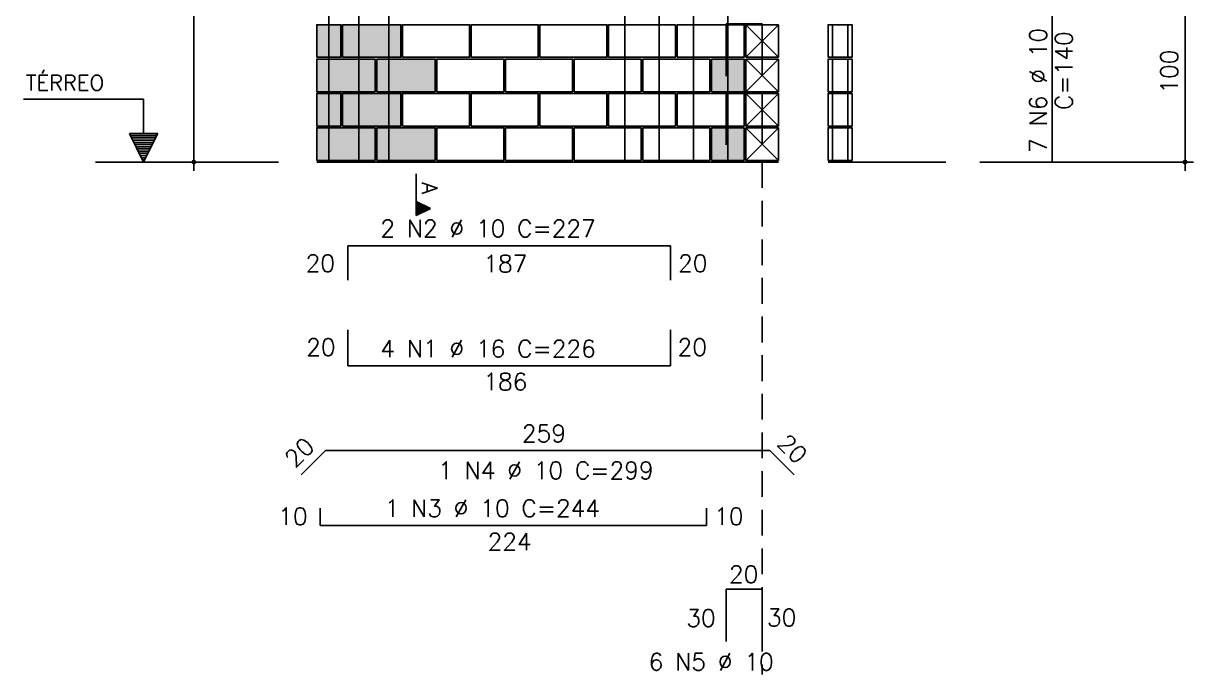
# Model space of a CAD drawing. Extents: x -2 to 121, y -2 to 61.
# Drawn here: x 20.95 to 34.58, y 42.08 to 49.67 of the extents above; entities that cross this region are included whole.
import ezdxf

# ---------------------------------------------------------------- set-up
doc = ezdxf.new("R2010")
doc.units = 0
doc.header["$MEASUREMENT"] = 0
doc.linetypes.add('ESTILO_TQS_0001', pattern=[0.45, 0.3, -0.15])
for name, color, linetype in [('PENA_01', 1, 'CONTINUOUS'), ('PENA_02', 2, 'CONTINUOUS'), ('PENA_03', 3, 'CONTINUOUS'), ('PENA_05', 5, 'CONTINUOUS'), ('PENA_21', 100, 'CONTINUOUS'), ('PENA_23', 50, 'CONTINUOUS'), ('PENA_28', 135, 'CONTINUOUS')]:
    doc.layers.add(name, color=color, linetype=linetype)
doc.styles.get("Standard").update_dxf_attribs({"font": 'ROMANS.SHX'})

msp = doc.modelspace()

# ---------------------------------------------------------------- linework, layer by layer
at = {"layer": 'PENA_01', "linetype": 'Continuous'}
msp.add_line((21.788565, 48.051887), (23.919429, 48.051887), dxfattribs=at)
at = {"layer": 'PENA_01', "linetype": 'ESTILO_TQS_0001'}
msp.add_line((29.556921, 48.051887), (29.556921, 42.082778), dxfattribs=at)
at = {"layer": 'PENA_02', "linetype": 'Continuous'}
for p, q in [((29.746921, 49.651887), (29.366921, 49.651887)), ((29.366921, 49.651887), (29.366921, 49.271887)), ((29.746921, 49.271887), (29.746921, 49.651887)), ((29.366921, 49.271887), (29.746921, 49.271887)), ((29.746921, 49.251887), (29.366921, 49.251887)), ((29.366921, 49.251887), (29.366921, 48.871887)), ((29.746921, 48.871887), (29.746921, 49.251887)), ((29.366921, 48.871887), (29.746921, 48.871887)), ((29.746921, 48.851887), (29.366921, 48.851887)), ((29.366921, 48.851887), (29.366921, 48.471887)), ((29.746921, 48.471887), (29.746921, 48.851887)), ((29.366921, 48.471887), (29.746921, 48.471887)), ((29.746921, 48.451887), (29.366921, 48.451887)), ((29.366921, 48.451887), (29.366921, 48.071887)), ((29.746921, 48.071887), (29.746921, 48.451887)), ((24.366921, 48.051887), (29.746921, 48.051887)), ((29.366921, 48.071887), (29.746921, 48.071887))]:
    msp.add_line(p, q, dxfattribs=at)
for points in [[(24.366921, 49.271887), (24.646921, 49.271887), (24.646921, 49.651887), (24.366921, 49.651887), (24.366921, 49.271887)], [(24.666921, 49.271887), (25.346921, 49.271887), (25.346921, 49.651887), (24.666921, 49.651887), (24.666921, 49.271887)], [(25.366921, 49.271887), (26.146921, 49.271887), (26.146921, 49.651887), (25.366921, 49.651887), (25.366921, 49.271887)], [(26.166921, 49.271887), (26.946921, 49.271887), (26.946921, 49.651887), (26.166921, 49.651887), (26.166921, 49.271887)], [(26.966921, 49.271887), (27.746921, 49.271887), (27.746921, 49.651887), (26.966921, 49.651887), (26.966921, 49.271887)], [(27.766921, 49.271887), (28.546921, 49.271887), (28.546921, 49.651887), (27.766921, 49.651887), (27.766921, 49.271887)], [(28.566921, 49.271887), (29.346921, 49.271887), (29.346921, 49.651887), (28.566921, 49.651887), (28.566921, 49.271887)], [(24.366921, 48.871887), (25.046921, 48.871887), (25.046921, 49.251887), (24.366921, 49.251887), (24.366921, 48.871887)], [(25.066921, 48.871887), (25.746921, 48.871887), (25.746921, 49.251887), (25.066921, 49.251887), (25.066921, 48.871887)], [(25.766921, 48.871887), (26.546921, 48.871887), (26.546921, 49.251887), (25.766921, 49.251887), (25.766921, 48.871887)], [(26.566921, 48.871887), (27.346921, 48.871887), (27.346921, 49.251887), (26.566921, 49.251887), (26.566921, 48.871887)], [(27.366921, 48.871887), (28.146921, 48.871887), (28.146921, 49.251887), (27.366921, 49.251887), (27.366921, 48.871887)], [(28.166921, 48.871887), (28.946921, 48.871887), (28.946921, 49.251887), (28.166921, 49.251887), (28.166921, 48.871887)], [(28.966921, 48.871887), (29.346921, 48.871887), (29.346921, 49.251887), (28.966921, 49.251887), (28.966921, 48.871887)], [(24.366921, 48.471887), (24.646921, 48.471887), (24.646921, 48.851887), (24.366921, 48.851887), (24.366921, 48.471887)], [(24.666921, 48.471887), (25.346921, 48.471887), (25.346921, 48.851887), (24.666921, 48.851887), (24.666921, 48.471887)], [(25.366921, 48.471887), (26.146921, 48.471887), (26.146921, 48.851887), (25.366921, 48.851887), (25.366921, 48.471887)], [(26.166921, 48.471887), (26.946921, 48.471887), (26.946921, 48.851887), (26.166921, 48.851887), (26.166921, 48.471887)], [(26.966921, 48.471887), (27.746921, 48.471887), (27.746921, 48.851887), (26.966921, 48.851887), (26.966921, 48.471887)], [(27.766921, 48.471887), (28.546921, 48.471887), (28.546921, 48.851887), (27.766921, 48.851887), (27.766921, 48.471887)], [(28.566921, 48.471887), (29.346921, 48.471887), (29.346921, 48.851887), (28.566921, 48.851887), (28.566921, 48.471887)], [(24.366921, 48.071887), (25.046921, 48.071887), (25.046921, 48.451887), (24.366921, 48.451887), (24.366921, 48.071887)], [(25.066921, 48.071887), (25.746921, 48.071887), (25.746921, 48.451887), (25.066921, 48.451887), (25.066921, 48.071887)], [(25.766921, 48.071887), (26.546921, 48.071887), (26.546921, 48.451887), (25.766921, 48.451887), (25.766921, 48.071887)], [(26.566921, 48.071887), (27.346921, 48.071887), (27.346921, 48.451887), (26.566921, 48.451887), (26.566921, 48.071887)], [(27.366921, 48.071887), (28.146921, 48.071887), (28.146921, 48.451887), (27.366921, 48.451887), (27.366921, 48.071887)], [(28.166921, 48.071887), (28.946921, 48.071887), (28.946921, 48.451887), (28.166921, 48.451887), (28.166921, 48.071887)], [(28.966921, 48.071887), (29.346921, 48.071887), (29.346921, 48.451887), (28.966921, 48.451887), (28.966921, 48.071887)]]:
    msp.add_lwpolyline(points, dxfattribs=at)
for centre, radius in [((22.934711, 48.051887), 0.02), ((22.934711, 48.051887), 0.01), ((34.484972, 48.051887), 0.02), ((34.484972, 48.051887), 0.01)]:
    msp.add_circle(centre, radius, dxfattribs=at)
at = {"layer": 'PENA_03', "linetype": 'Continuous'}
for p, q in [((22.934711, 47.951354), (22.934711, 53.991887)), ((34.484972, 47.951354), (34.484972, 53.891887)), ((29.366921, 49.271887), (29.746921, 49.651887)), ((29.746921, 49.271887), (29.366921, 49.651887)), ((30.374976, 49.271887), (30.374976, 49.651887)), ((30.554976, 49.271887), (30.554976, 49.651887)), ((29.366921, 48.871887), (29.746921, 49.251887)), ((29.746921, 48.871887), (29.366921, 49.251887)), ((30.374976, 48.871887), (30.374976, 49.251887)), ((30.554976, 48.871887), (30.554976, 49.251887)), ((29.366921, 48.471887), (29.746921, 48.851887)), ((29.746921, 48.471887), (29.366921, 48.851887)), ((30.374976, 48.471887), (30.374976, 48.851887)), ((30.554976, 48.471887), (30.554976, 48.851887)), ((22.347564, 48.783752), (20.947564, 48.783752)), ((22.347564, 48.383752), (22.347564, 48.783752)), ((22.348964, 48.383752), (22.348964, 48.785152)), ((29.366921, 48.071887), (29.746921, 48.451887)), ((29.746921, 48.071887), (29.366921, 48.451887)), ((30.374976, 48.071887), (30.374976, 48.451887)), ((30.554976, 48.071887), (30.554976, 48.451887)), ((22.348264, 48.051887), (22.182331, 48.383752)), ((22.182331, 48.383752), (22.347564, 48.383752)), ((22.348264, 48.055009), (22.184587, 48.382361)), ((22.51194, 48.382361), (22.184587, 48.382361)), ((22.501432, 48.358224), (22.195094, 48.358224)), ((22.488668, 48.332696), (22.207859, 48.332696)), ((22.475904, 48.307168), (22.220623, 48.307168)), ((22.46314, 48.28164), (22.233387, 48.28164)), ((22.514196, 48.383752), (22.348264, 48.051887)), ((22.51194, 48.382362), (22.348264, 48.055008)), ((22.348964, 48.383752), (22.514196, 48.383752)), ((22.450376, 48.256112), (22.246151, 48.256112)), ((22.437612, 48.230584), (22.258915, 48.230584)), ((22.424848, 48.205056), (22.271679, 48.205056)), ((22.412084, 48.179528), (22.284443, 48.179528)), ((22.39932, 48.154), (22.297207, 48.154)), ((22.386556, 48.128472), (22.309971, 48.128472)), ((22.373792, 48.102943), (22.322735, 48.102943)), ((22.361028, 48.077415), (22.3355, 48.077415)), ((30.324976, 48.051887), (31.695656, 48.051887)), ((32.095656, 48.051887), (34.584972, 48.051887)), ((25.524978, 47.914822), (25.524978, 47.42844)), ((25.525674, 47.594025), (25.525674, 47.914822)), ((25.524978, 47.42844), (25.690911, 47.511406)), ((25.690911, 47.511406), (25.525673, 47.594025)), ((25.525673, 47.429568), (25.68935, 47.511406)), ((25.525674, 47.429568), (25.525674, 47.593245)), ((25.68935, 47.511406), (25.525674, 47.593245)), ((25.537742, 47.434822), (25.537742, 47.587991)), ((25.550506, 47.441204), (25.550506, 47.581609)), ((25.56327, 47.447586), (25.56327, 47.575227)), ((25.576034, 47.453968), (25.576034, 47.568845)), ((25.588798, 47.46035), (25.588798, 47.562463)), ((25.601562, 47.466732), (25.601562, 47.556081)), ((25.614326, 47.473114), (25.614326, 47.549699)), ((25.62709, 47.479496), (25.62709, 47.543317)), ((25.639854, 47.485878), (25.639854, 47.536935)), ((25.652618, 47.49226), (25.652618, 47.530553)), ((25.665383, 47.498642), (25.665383, 47.524171)), ((25.678147, 47.505024), (25.678147, 47.517788))]:
    msp.add_line(p, q, dxfattribs=at)
for points in [[(30.324976, 49.271887), (30.604976, 49.271887), (30.604976, 49.651887), (30.324976, 49.651887), (30.324976, 49.271887)], [(30.324976, 48.871887), (30.604976, 48.871887), (30.604976, 49.251887), (30.324976, 49.251887), (30.324976, 48.871887)], [(30.324976, 48.471887), (30.604976, 48.471887), (30.604976, 48.851887), (30.324976, 48.851887), (30.324976, 48.471887)], [(30.324976, 48.071887), (30.604976, 48.071887), (30.604976, 48.451887), (30.324976, 48.451887), (30.324976, 48.071887)]]:
    msp.add_lwpolyline(points, dxfattribs=at)
at = {"layer": 'PENA_05', "linetype": 'Continuous'}
for p, q in [((32.935297, 48.051887), (32.935297, 50.851887)), ((29.136921, 49.051887), (29.136921, 49.661887)), ((29.136921, 49.661887), (29.556921, 49.661887)), ((29.556921, 49.661887), (29.556921, 49.051887)), ((29.136921, 48.251887), (29.136921, 48.861887)), ((29.136921, 48.861887), (29.556921, 48.861887)), ((29.556921, 48.861887), (29.556921, 48.251887)), ((24.726921, 46.677979), (24.726921, 47.077979)), ((24.726921, 47.077979), (28.486921, 47.077979)), ((28.486921, 47.077979), (28.486921, 46.677979)), ((24.726921, 46.097979), (24.726921, 45.677979)), ((28.486921, 45.677979), (28.486921, 46.097979)), ((24.726921, 45.677979), (28.486921, 45.677979)), ((24.466921, 44.6913), (24.184078, 44.408457)), ((29.646921, 44.6913), (24.466921, 44.6913)), ((29.929763, 44.408457), (29.646921, 44.6913)), ((24.406921, 44.019976), (24.406921, 43.819976)), ((28.906921, 43.819976), (28.906921, 44.019976)), ((24.406921, 43.819976), (28.906921, 43.819976)), ((29.136921, 42.468446), (29.136921, 43.078446)), ((29.136921, 43.078446), (29.556921, 43.078446)), ((29.556921, 43.078446), (29.556921, 42.468446))]:
    msp.add_line(p, q, dxfattribs=at)
for points in [[(24.506921, 54.691887), (24.506921, 48.051887)], [(24.856921, 54.691887), (24.856921, 48.051887)], [(25.206921, 54.691887), (25.206921, 48.051887)], [(27.956921, 54.691887), (27.956921, 48.051887)], [(28.356921, 54.691887), (28.356921, 48.051887)], [(28.756921, 54.691887), (28.756921, 48.051887)], [(29.156921, 54.691887), (29.156921, 48.051887)]]:
    msp.add_lwpolyline(points, dxfattribs=at)
at = {"layer": 'PENA_21', "linetype": 'Continuous'}
for points in [[(24.666921, 49.271887), (25.346921, 49.271887), (25.346921, 49.651887), (24.666921, 49.651887), (24.666921, 49.271887)], [(24.366921, 48.871887), (25.046921, 48.871887), (25.046921, 49.251887), (24.366921, 49.251887), (24.366921, 48.871887)], [(25.066921, 48.871887), (25.746921, 48.871887), (25.746921, 49.251887), (25.066921, 49.251887), (25.066921, 48.871887)], [(24.666921, 48.471887), (25.346921, 48.471887), (25.346921, 48.851887), (24.666921, 48.851887), (24.666921, 48.471887)], [(24.366921, 48.071887), (25.046921, 48.071887), (25.046921, 48.451887), (24.366921, 48.451887), (24.366921, 48.071887)], [(25.066921, 48.071887), (25.746921, 48.071887), (25.746921, 48.451887), (25.066921, 48.451887), (25.066921, 48.071887)]]:
    msp.add_lwpolyline(points, dxfattribs=at)
for points in [[(24.666921, 49.271887), (25.346921, 49.271887), (25.346921, 49.651887)], [(24.666921, 49.271887), (25.346921, 49.651887), (24.666921, 49.651887)], [(24.666921, 49.271887), (24.666921, 49.651887), (24.666921, 49.271887)], [(24.366921, 48.871887), (25.046921, 48.871887), (25.046921, 49.251887)], [(24.366921, 48.871887), (25.046921, 49.251887), (24.366921, 49.251887)], [(24.366921, 48.871887), (24.366921, 49.251887), (24.366921, 48.871887)], [(25.066921, 48.871887), (25.746921, 48.871887), (25.746921, 49.251887)], [(25.066921, 48.871887), (25.746921, 49.251887), (25.066921, 49.251887)], [(25.066921, 48.871887), (25.066921, 49.251887), (25.066921, 48.871887)], [(24.666921, 48.471887), (25.346921, 48.471887), (25.346921, 48.851887)], [(24.666921, 48.471887), (25.346921, 48.851887), (24.666921, 48.851887)], [(24.666921, 48.471887), (24.666921, 48.851887), (24.666921, 48.471887)], [(24.366921, 48.071887), (25.046921, 48.071887), (25.046921, 48.451887)], [(24.366921, 48.071887), (25.046921, 48.451887), (24.366921, 48.451887)], [(24.366921, 48.071887), (24.366921, 48.451887), (24.366921, 48.071887)], [(25.066921, 48.071887), (25.746921, 48.071887), (25.746921, 48.451887)], [(25.066921, 48.071887), (25.746921, 48.451887), (25.066921, 48.451887)], [(25.066921, 48.071887), (25.066921, 48.451887), (25.066921, 48.071887)]]:
    msp.add_solid(points, dxfattribs=at)
at = {"layer": 'PENA_23', "linetype": 'Continuous'}
for points in [[(28.966921, 48.871887), (29.346921, 48.871887), (29.346921, 49.251887), (28.966921, 49.251887), (28.966921, 48.871887)], [(28.966921, 48.071887), (29.346921, 48.071887), (29.346921, 48.451887), (28.966921, 48.451887), (28.966921, 48.071887)]]:
    msp.add_lwpolyline(points, dxfattribs=at)
for points in [[(28.966921, 48.871887), (29.346921, 48.871887), (29.346921, 49.251887)], [(28.966921, 48.871887), (29.346921, 49.251887), (28.966921, 49.251887)], [(28.966921, 48.871887), (28.966921, 49.251887), (28.966921, 48.871887)], [(28.966921, 48.071887), (29.346921, 48.071887), (29.346921, 48.451887)], [(28.966921, 48.071887), (29.346921, 48.451887), (28.966921, 48.451887)], [(28.966921, 48.071887), (28.966921, 48.451887), (28.966921, 48.071887)]]:
    msp.add_solid(points, dxfattribs=at)
at = {"layer": 'PENA_28', "linetype": 'Continuous'}
for points in [[(24.366921, 49.271887), (24.646921, 49.271887), (24.646921, 49.651887), (24.366921, 49.651887), (24.366921, 49.271887)], [(24.366921, 48.471887), (24.646921, 48.471887), (24.646921, 48.851887), (24.366921, 48.851887), (24.366921, 48.471887)]]:
    msp.add_lwpolyline(points, dxfattribs=at)
for points in [[(24.366921, 49.271887), (24.646921, 49.271887), (24.646921, 49.651887)], [(24.366921, 49.271887), (24.646921, 49.651887), (24.366921, 49.651887)], [(24.366921, 49.271887), (24.366921, 49.651887), (24.366921, 49.271887)], [(24.366921, 48.471887), (24.646921, 48.471887), (24.646921, 48.851887)], [(24.366921, 48.471887), (24.646921, 48.851887), (24.366921, 48.851887)], [(24.366921, 48.471887), (24.366921, 48.851887), (24.366921, 48.471887)]]:
    msp.add_solid(points, dxfattribs=at)

# ---------------------------------------------------------------- texts
at = {"layer": 'PENA_03', "linetype": 'Continuous'}
for s, height, rotation, p in [('7 N6 %%c 10', 0.2, 90, (32.873423, 48.158432)), ('C=140', 0.2, 90, (33.173423, 48.658432)), ('100', 0.2, 90, (34.401193, 48.848134)), ('A', 0.18, 270, (25.592007, 47.818268)), ('20', 0.2, 45, (24.113367, 44.479168)), ('20', 0.2, 315, (29.717631, 44.762011))]:
    msp.add_text(s, height=height, rotation=rotation, dxfattribs=at).set_placement(p)
for s, height, p in [('TÉRREO', 0.18, (20.977835, 48.885626)), ('2 N2 %%c 10 C=227', 0.2, (25.106921, 47.177979)), ('20', 0.2, (24.236921, 46.772979)), ('187', 0.2, (26.306921, 46.767979)), ('20', 0.2, (28.576921, 46.772979)), ('20', 0.2, (24.242921, 45.795979)), ('4 N1 %%c 16 C=226', 0.2, (25.106921, 45.777979)), ('20', 0.2, (28.570921, 45.795979)), ('186', 0.2, (26.306921, 45.393979)), ('259', 0.2, (26.756921, 44.7913)), ('1 N4 %%c 10 C=299', 0.2, (25.780626, 44.360706)), ('1 N3 %%c 10 C=244', 0.2, (25.156921, 43.919976)), ('10', 0.2, (23.916921, 43.824976)), ('10', 0.2, (28.996921, 43.824976)), ('224', 0.2, (26.356921, 43.529976)), ('20', 0.2, (29.169929, 43.149442)), ('30', 0.2, (28.673178, 42.640722)), ('30', 0.2, (29.612815, 42.646707)), ('6 N5 %%c 10', 0.2, (28.234677, 42.131144))]:
    msp.add_text(s, height=height, dxfattribs=at).set_placement(p)

doc.saveas('drawing.dxf')
